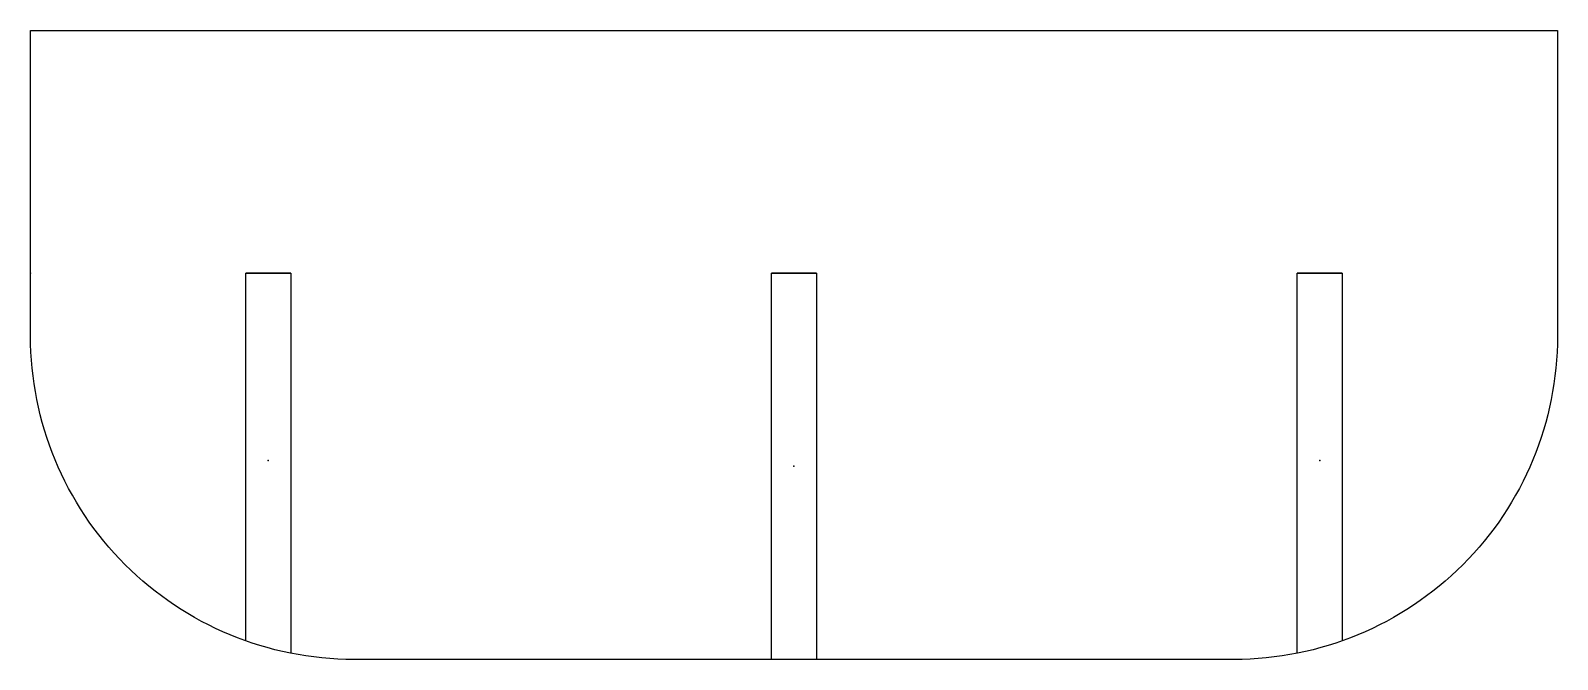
# Model space of a CAD drawing. Header units: millimetres. Extents: x 0 to 94.5, y -23.9 to 15.
import ezdxf

# ---------------------------------------------------------------- set-up
doc = ezdxf.new("R2010")
doc.units = ezdxf.units.MM
doc.layers.get('0').update_dxf_attribs({"linetype": 'CONTINUOUS'})

msp = doc.modelspace()

# ---------------------------------------------------------------- linework, layer by layer
for p, q in [((12.428, 15), (17, 15)), ((44.964, 15), (49.536, 15)), ((77.5, 15), (82.072, 15)), ((16.111, 0), (13.317, 0)), ((13.317, 0), (16.111, 0)), ((13.317, -22.746), (13.317, 0)), ((81.183, 0), (78.389, 0)), ((78.389, 0), (81.183, 0)), ((78.389, -23.513), (78.389, 0)), ((81.183, 0), (81.183, -22.746)), ((16.111, 0), (16.111, -23.513))]:
    msp.add_line(p, q)
msp.add_lwpolyline([(74.5, -23.895), (20, -23.895, -0.414214), (0, -3.895), (0, 15), (94.5, 15), (94.5, -3.895, -0.414214)], format="xyb", close=True)
for points in [[(48.647, 0), (45.853, 0)], [(45.853, 0), (48.647, 0), (48.647, -23.895), (45.853, -23.895)]]:
    msp.add_lwpolyline(points, close=True)
for p in [(0, 0), (14.714, -11.592), (47.25, -11.948), (79.786, -11.592)]:
    msp.add_point(p)

doc.saveas('drawing.dxf')
